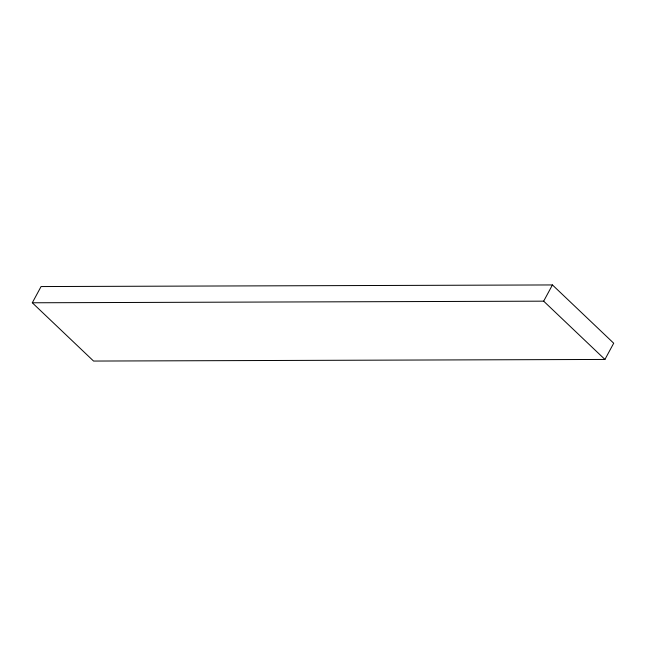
<?xml version="1.0" encoding="UTF-8"?>
<svg xmlns="http://www.w3.org/2000/svg" width="646" height="646" viewBox="0 0 646 646"><rect width="100%" height="100%" fill="white"/><g stroke="black" fill="none" stroke-linecap="round" stroke-linejoin="round"><path stroke-width="0.97" d="M32.3 302.78L41.069 286.558L552.435 284.943L613.7 343.22L604.931 359.442L93.565 361.057L32.3 302.78L543.666 301.165L604.931 359.442M543.666 301.165L552.435 284.943"/></g></svg>
